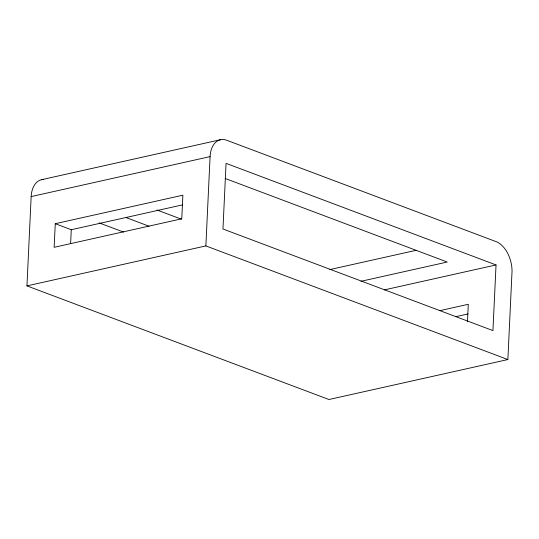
<?xml version="1.0" encoding="UTF-8"?>
<svg xmlns="http://www.w3.org/2000/svg" width="539" height="539" viewBox="0 0 539 539"><rect width="100%" height="100%" fill="white"/><g stroke="black" fill="none" stroke-linecap="round" stroke-linejoin="round"><path stroke-width="0.81" d="M31.161 196.587L210.082 156.613A23.305 15.058 77.4 0 1 226.643 140.228L497.126 242.011A26.276 16.978 77.4 0 1 512.05 270.955L507.873 359.553L328.952 399.52L26.95 285.886L31.161 196.587A23.305 15.058 77.4 0 1 43.672 179.447M55.261 223.705L54.149 247.307L181.771 218.794L182.883 195.192L55.261 223.705L71.269 229.729L182.532 204.874M70.622 243.567L71.269 229.729M507.873 359.553L205.871 245.912L210.082 156.613M467.468 321.716L468.29 304.286L439.709 310.673M496.042 264.939L492.942 330.596L222.964 229.001L226.057 163.351L496.042 264.939L384.422 289.881M41.705 179.662L220.626 139.689M26.95 285.886L205.871 245.912M329.787 269.594L416.081 250.318M360.948 281.311L447.242 262.035L225.194 178.476M455.718 316.696L467.967 313.961M156.97 209.988L181.38 219.171M126.16 217.601L148.993 226.198M99.088 222.87L123.492 232.053"/></g></svg>
